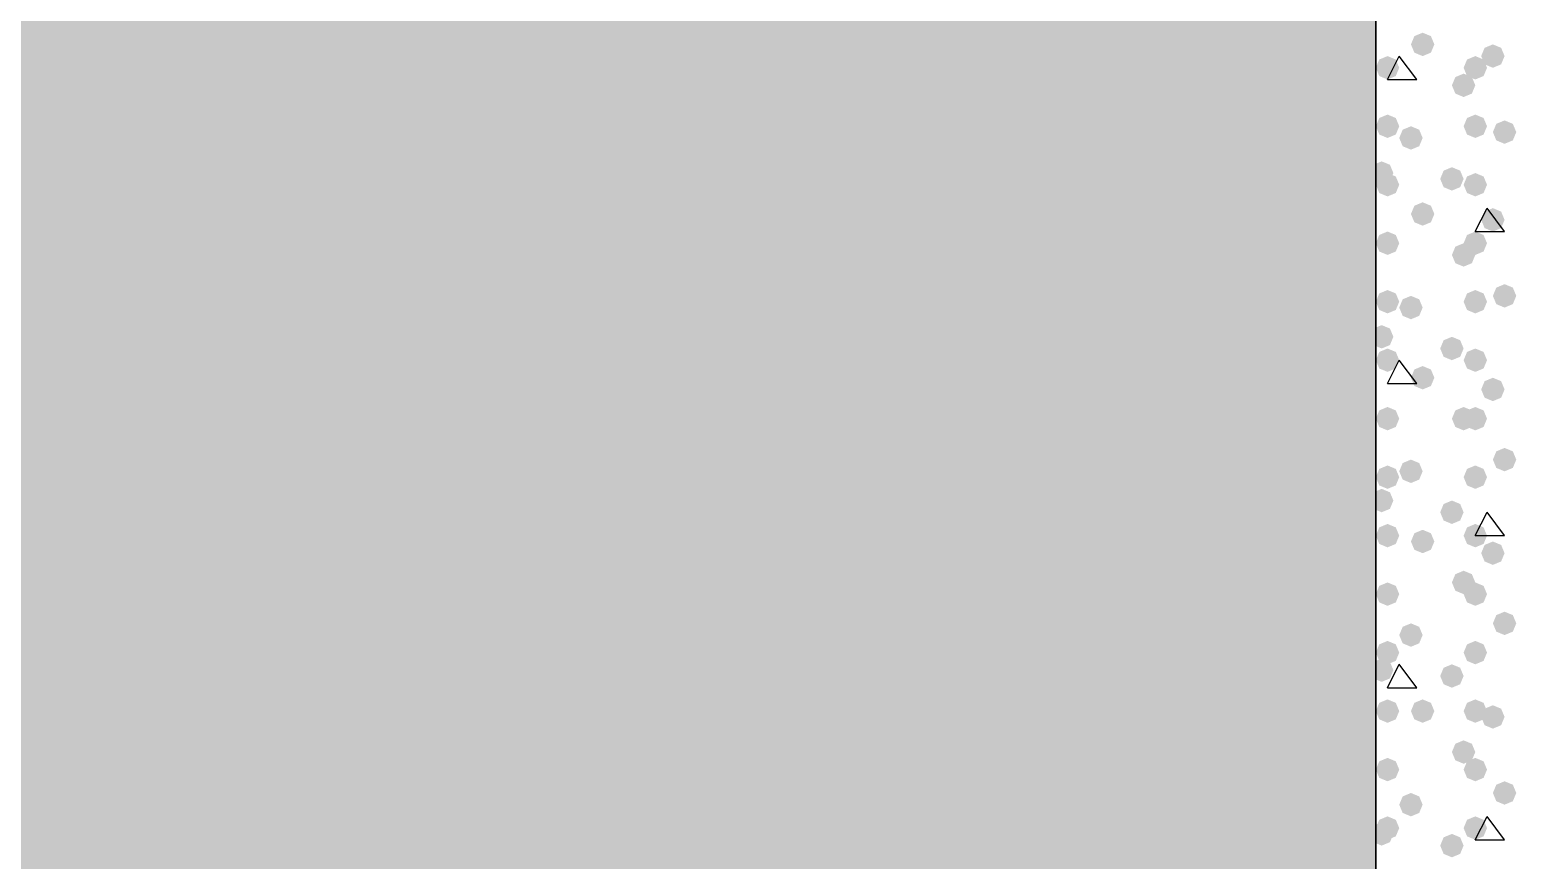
# Model space of a CAD drawing. Header units: millimetres. Extents: x 0 to 420, y 0 to 297.
# Drawn here: x 185.17 to 195.94, y 115.63 to 121.64 of the extents above; entities that cross this region are included whole.
import ezdxf

# ---------------------------------------------------------------- set-up
doc = ezdxf.new("R2010")
doc.units = ezdxf.units.MM
doc.layers.get('0').update_dxf_attribs({"linetype": 'CONTINUOUS'})

msp = doc.modelspace()

# ---------------------------------------------------------------- hatches: boundary and pattern name
at = {"true_color": 0x000008}
h = msp.add_hatch(color=0, dxfattribs=at)
h.paths.add_polyline_path([(194.902667, 125.179667), (33.528, 125.179667), (194.902667, 106.087333)], flags=0)
h.paths.add_polyline_path([(33.528, 125.179667), (194.902667, 106.087333), (33.528, 106.087333)], flags=0)
for points in [[(195.326, 121.539), (195.301129, 121.479204), (195.241333, 121.454333), (195.181538, 121.479204), (195.156667, 121.539), (195.181537, 121.598796), (195.241333, 121.623667), (195.301129, 121.598796)], [(195.834, 121.454333), (195.809129, 121.394537), (195.749333, 121.369667), (195.689538, 121.394537), (195.664667, 121.454333), (195.689537, 121.514129), (195.749333, 121.539), (195.809129, 121.514129)], [(195.072, 121.369667), (195.047129, 121.309871), (194.987333, 121.285), (194.927538, 121.309871), (194.902667, 121.369667), (194.927537, 121.429462), (194.987333, 121.454333), (195.047129, 121.429463)], [(195.707, 121.369667), (195.682129, 121.309871), (195.622333, 121.285), (195.562537, 121.309871), (195.537667, 121.369667), (195.562537, 121.429462), (195.622333, 121.454333), (195.682129, 121.429463)], [(195.622333, 121.242667), (195.597463, 121.182871), (195.537667, 121.158), (195.477871, 121.182871), (195.453, 121.242667), (195.477871, 121.302462), (195.537667, 121.327333), (195.597462, 121.302463)], [(195.072, 120.946333), (195.047129, 120.886537), (194.987333, 120.861667), (194.927538, 120.886537), (194.902667, 120.946333), (194.927537, 121.006129), (194.987333, 121.031), (195.047129, 121.006129)], [(195.707, 120.946333), (195.682129, 120.886537), (195.622333, 120.861667), (195.562537, 120.886537), (195.537667, 120.946333), (195.562537, 121.006129), (195.622333, 121.031), (195.682129, 121.006129)], [(195.241333, 120.861667), (195.216462, 120.801871), (195.156667, 120.777), (195.096871, 120.801871), (195.072, 120.861667), (195.096871, 120.921462), (195.156667, 120.946333), (195.216462, 120.921463)], [(195.918667, 120.904), (195.893796, 120.844204), (195.834, 120.819333), (195.774204, 120.844204), (195.749333, 120.904), (195.774204, 120.963796), (195.834, 120.988667), (195.893796, 120.963796)], [(195.029667, 120.607667), (195.004796, 120.547871), (194.945, 120.523), (194.885204, 120.547871), (194.860333, 120.607667), (194.885204, 120.667462), (194.945, 120.692333), (195.004796, 120.667463)], [(195.072, 120.523), (195.047129, 120.463204), (194.987333, 120.438333), (194.927538, 120.463204), (194.902667, 120.523), (194.927537, 120.582796), (194.987333, 120.607667), (195.047129, 120.582796)], [(195.537667, 120.565333), (195.512796, 120.505538), (195.453, 120.480667), (195.393204, 120.505538), (195.368333, 120.565333), (195.393204, 120.625129), (195.453, 120.65), (195.512796, 120.625129)], [(195.707, 120.523), (195.682129, 120.463204), (195.622333, 120.438333), (195.562537, 120.463204), (195.537667, 120.523), (195.562537, 120.582796), (195.622333, 120.607667), (195.682129, 120.582796)], [(195.326, 120.311333), (195.301129, 120.251537), (195.241333, 120.226667), (195.181538, 120.251537), (195.156667, 120.311333), (195.181537, 120.371129), (195.241333, 120.396), (195.301129, 120.371129)], [(195.834, 120.269), (195.809129, 120.209204), (195.749333, 120.184333), (195.689538, 120.209204), (195.664667, 120.269), (195.689537, 120.328796), (195.749333, 120.353667), (195.809129, 120.328796)], [(195.072, 120.099667), (195.047129, 120.039871), (194.987333, 120.015), (194.927538, 120.039871), (194.902667, 120.099667), (194.927537, 120.159462), (194.987333, 120.184333), (195.047129, 120.159463)], [(195.707, 120.099667), (195.682129, 120.039871), (195.622333, 120.015), (195.562537, 120.039871), (195.537667, 120.099667), (195.562537, 120.159462), (195.622333, 120.184333), (195.682129, 120.159463)], [(195.622333, 120.015), (195.597463, 119.955204), (195.537667, 119.930333), (195.477871, 119.955204), (195.453, 120.015), (195.477871, 120.074796), (195.537667, 120.099667), (195.597462, 120.074796)], [(195.072, 119.676333), (195.047129, 119.616537), (194.987333, 119.591667), (194.927538, 119.616537), (194.902667, 119.676333), (194.927537, 119.736129), (194.987333, 119.761), (195.047129, 119.736129)], [(195.241333, 119.634), (195.216462, 119.574204), (195.156667, 119.549333), (195.096871, 119.574204), (195.072, 119.634), (195.096871, 119.693796), (195.156667, 119.718667), (195.216462, 119.693796)], [(195.707, 119.676333), (195.682129, 119.616537), (195.622333, 119.591667), (195.562537, 119.616537), (195.537667, 119.676333), (195.562537, 119.736129), (195.622333, 119.761), (195.682129, 119.736129)], [(195.918667, 119.718667), (195.893796, 119.658871), (195.834, 119.634), (195.774204, 119.658871), (195.749333, 119.718667), (195.774204, 119.778462), (195.834, 119.803333), (195.893796, 119.778463)], [(195.029667, 119.422333), (195.004796, 119.362537), (194.945, 119.337667), (194.885204, 119.362537), (194.860333, 119.422333), (194.885204, 119.482129), (194.945, 119.507), (195.004796, 119.482129)], [(195.537667, 119.337667), (195.512796, 119.277871), (195.453, 119.253), (195.393204, 119.277871), (195.368333, 119.337667), (195.393204, 119.397462), (195.453, 119.422333), (195.512796, 119.397463)], [(195.072, 119.253), (195.047129, 119.193204), (194.987333, 119.168333), (194.927538, 119.193204), (194.902667, 119.253), (194.927537, 119.312796), (194.987333, 119.337667), (195.047129, 119.312796)], [(195.707, 119.253), (195.682129, 119.193204), (195.622333, 119.168333), (195.562537, 119.193204), (195.537667, 119.253), (195.562537, 119.312796), (195.622333, 119.337667), (195.682129, 119.312796)], [(195.326, 119.126), (195.301129, 119.066204), (195.241333, 119.041333), (195.181538, 119.066204), (195.156667, 119.126), (195.181537, 119.185796), (195.241333, 119.210667), (195.301129, 119.185796)], [(195.834, 119.041333), (195.809129, 118.981538), (195.749333, 118.956667), (195.689538, 118.981538), (195.664667, 119.041333), (195.689537, 119.101129), (195.749333, 119.126), (195.809129, 119.101129)], [(195.072, 118.829667), (195.047129, 118.769871), (194.987333, 118.745), (194.927538, 118.769871), (194.902667, 118.829667), (194.927537, 118.889462), (194.987333, 118.914333), (195.047129, 118.889463)], [(195.622333, 118.829667), (195.597463, 118.769871), (195.537667, 118.745), (195.477871, 118.769871), (195.453, 118.829667), (195.477871, 118.889462), (195.537667, 118.914333), (195.597462, 118.889463)], [(195.707, 118.829667), (195.682129, 118.769871), (195.622333, 118.745), (195.562537, 118.769871), (195.537667, 118.829667), (195.562537, 118.889462), (195.622333, 118.914333), (195.682129, 118.889463)], [(195.241333, 118.448667), (195.216462, 118.388871), (195.156667, 118.364), (195.096871, 118.388871), (195.072, 118.448667), (195.096871, 118.508462), (195.156667, 118.533333), (195.216462, 118.508463)], [(195.918667, 118.533333), (195.893796, 118.473537), (195.834, 118.448667), (195.774204, 118.473537), (195.749333, 118.533333), (195.774204, 118.593129), (195.834, 118.618), (195.893796, 118.593129)], [(195.072, 118.406333), (195.047129, 118.346537), (194.987333, 118.321667), (194.927538, 118.346537), (194.902667, 118.406333), (194.927537, 118.466129), (194.987333, 118.491), (195.047129, 118.466129)], [(195.707, 118.406333), (195.682129, 118.346537), (195.622333, 118.321667), (195.562537, 118.346537), (195.537667, 118.406333), (195.562537, 118.466129), (195.622333, 118.491), (195.682129, 118.466129)], [(195.029667, 118.237), (195.004796, 118.177204), (194.945, 118.152333), (194.885204, 118.177204), (194.860333, 118.237), (194.885204, 118.296796), (194.945, 118.321667), (195.004796, 118.296796)], [(195.537667, 118.152333), (195.512796, 118.092537), (195.453, 118.067667), (195.393204, 118.092537), (195.368333, 118.152333), (195.393204, 118.212129), (195.453, 118.237), (195.512796, 118.212129)], [(195.072, 117.983), (195.047129, 117.923204), (194.987333, 117.898333), (194.927538, 117.923204), (194.902667, 117.983), (194.927537, 118.042796), (194.987333, 118.067667), (195.047129, 118.042796)], [(195.326, 117.940667), (195.301129, 117.880871), (195.241333, 117.856), (195.181538, 117.880871), (195.156667, 117.940667), (195.181537, 118.000462), (195.241333, 118.025333), (195.301129, 118.000463)], [(195.707, 117.983), (195.682129, 117.923204), (195.622333, 117.898333), (195.562537, 117.923204), (195.537667, 117.983), (195.562537, 118.042796), (195.622333, 118.067667), (195.682129, 118.042796)], [(195.834, 117.856), (195.809129, 117.796204), (195.749333, 117.771333), (195.689538, 117.796204), (195.664667, 117.856), (195.689537, 117.915796), (195.749333, 117.940667), (195.809129, 117.915796)], [(195.622333, 117.644333), (195.597463, 117.584537), (195.537667, 117.559667), (195.477871, 117.584537), (195.453, 117.644333), (195.477871, 117.704129), (195.537667, 117.729), (195.597462, 117.704129)], [(195.072, 117.559667), (195.047129, 117.499871), (194.987333, 117.475), (194.927538, 117.499871), (194.902667, 117.559667), (194.927537, 117.619462), (194.987333, 117.644333), (195.047129, 117.619463)], [(195.707, 117.559667), (195.682129, 117.499871), (195.622333, 117.475), (195.562537, 117.499871), (195.537667, 117.559667), (195.562537, 117.619462), (195.622333, 117.644333), (195.682129, 117.619463)], [(195.241333, 117.263333), (195.216462, 117.203537), (195.156667, 117.178667), (195.096871, 117.203537), (195.072, 117.263333), (195.096871, 117.323129), (195.156667, 117.348), (195.216462, 117.323129)], [(195.918667, 117.348), (195.893796, 117.288204), (195.834, 117.263333), (195.774204, 117.288204), (195.749333, 117.348), (195.774204, 117.407796), (195.834, 117.432667), (195.893796, 117.407796)], [(195.072, 117.136333), (195.047129, 117.076537), (194.987333, 117.051667), (194.927538, 117.076537), (194.902667, 117.136333), (194.927537, 117.196129), (194.987333, 117.221), (195.047129, 117.196129)], [(195.707, 117.136333), (195.682129, 117.076537), (195.622333, 117.051667), (195.562537, 117.076537), (195.537667, 117.136333), (195.562537, 117.196129), (195.622333, 117.221), (195.682129, 117.196129)], [(195.029667, 117.009333), (195.004796, 116.949537), (194.945, 116.924667), (194.885204, 116.949537), (194.860333, 117.009333), (194.885204, 117.069129), (194.945, 117.094), (195.004796, 117.069129)], [(195.537667, 116.967), (195.512796, 116.907204), (195.453, 116.882333), (195.393204, 116.907204), (195.368333, 116.967), (195.393204, 117.026796), (195.453, 117.051667), (195.512796, 117.026796)], [(195.072, 116.713), (195.047129, 116.653204), (194.987333, 116.628333), (194.927538, 116.653204), (194.902667, 116.713), (194.927537, 116.772796), (194.987333, 116.797667), (195.047129, 116.772796)], [(195.326, 116.713), (195.301129, 116.653204), (195.241333, 116.628333), (195.181538, 116.653204), (195.156667, 116.713), (195.181537, 116.772796), (195.241333, 116.797667), (195.301129, 116.772796)], [(195.707, 116.713), (195.682129, 116.653204), (195.622333, 116.628333), (195.562537, 116.653204), (195.537667, 116.713), (195.562537, 116.772796), (195.622333, 116.797667), (195.682129, 116.772796)], [(195.834, 116.670667), (195.809129, 116.610871), (195.749333, 116.586), (195.689538, 116.610871), (195.664667, 116.670667), (195.689537, 116.730462), (195.749333, 116.755333), (195.809129, 116.730463)], [(195.622333, 116.416667), (195.597463, 116.356871), (195.537667, 116.332), (195.477871, 116.356871), (195.453, 116.416667), (195.477871, 116.476462), (195.537667, 116.501333), (195.597462, 116.476463)], [(195.072, 116.289667), (195.047129, 116.229871), (194.987333, 116.205), (194.927538, 116.229871), (194.902667, 116.289667), (194.927537, 116.349462), (194.987333, 116.374333), (195.047129, 116.349463)], [(195.707, 116.289667), (195.682129, 116.229871), (195.622333, 116.205), (195.562537, 116.229871), (195.537667, 116.289667), (195.562537, 116.349462), (195.622333, 116.374333), (195.682129, 116.349463)], [(195.918667, 116.120333), (195.893796, 116.060538), (195.834, 116.035667), (195.774204, 116.060538), (195.749333, 116.120333), (195.774204, 116.180129), (195.834, 116.205), (195.893796, 116.180129)], [(195.241333, 116.035667), (195.216462, 115.975871), (195.156667, 115.951), (195.096871, 115.975871), (195.072, 116.035667), (195.096871, 116.095462), (195.156667, 116.120333), (195.216462, 116.095463)], [(195.072, 115.866333), (195.047129, 115.806537), (194.987333, 115.781667), (194.927538, 115.806537), (194.902667, 115.866333), (194.927537, 115.926129), (194.987333, 115.951), (195.047129, 115.926129)], [(195.707, 115.866333), (195.682129, 115.806537), (195.622333, 115.781667), (195.562537, 115.806537), (195.537667, 115.866333), (195.562537, 115.926129), (195.622333, 115.951), (195.682129, 115.926129)], [(195.029667, 115.824), (195.004796, 115.764204), (194.945, 115.739333), (194.885204, 115.764204), (194.860333, 115.824), (194.885204, 115.883796), (194.945, 115.908667), (195.004796, 115.883796)], [(195.537667, 115.739333), (195.512796, 115.679537), (195.453, 115.654667), (195.393204, 115.679537), (195.368333, 115.739333), (195.393204, 115.799129), (195.453, 115.824), (195.512796, 115.799129)]]:
    msp.add_hatch(color=0, dxfattribs=at).paths.add_polyline_path(points, flags=0)

# ---------------------------------------------------------------- linework, layer by layer
at = {"color": 0, "true_color": 0x000007}
msp.add_lwpolyline([(32.469667, 125.179667), (32.469667, 148.463), (380.661333, 148.463), (380.661333, 125.179667), (218.228333, 125.179667), (218.228333, 103.970667), (194.902667, 103.970667), (194.902667, 125.179667)], close=True, dxfattribs=at)
msp.add_lwpolyline([(32.469667, 125.179667), (32.469667, 148.463), (380.661333, 148.463), (380.661333, 125.179667), (218.228333, 125.179667), (218.228333, 103.970667), (194.902667, 103.970667), (194.902667, 125.179667)], close=True, dxfattribs=at)
at = {"color": 0, "true_color": 0x000008}
msp.add_lwpolyline([(194.902667, 125.179667), (33.528, 125.179667), (194.902667, 106.087333)], close=True, dxfattribs=at)
at = {"color": 0, "true_color": 0x000007}
msp.add_lwpolyline([(194.902667, 125.179667), (194.902667, 106.087333)], dxfattribs=at)
at = {"color": 0, "true_color": 0x000008}
for points in [[(194.987333, 121.285), (195.072, 121.454333)], [(195.199, 121.285), (195.072, 121.454333)], [(194.987333, 121.285), (195.199, 121.285)], [(195.622333, 120.184333), (195.707, 120.353667)], [(195.834, 120.184333), (195.707, 120.353667)], [(195.622333, 120.184333), (195.834, 120.184333)], [(194.987333, 119.083667), (195.072, 119.253)], [(195.199, 119.083667), (195.072, 119.253)], [(194.987333, 119.083667), (195.199, 119.083667)], [(195.622333, 117.983), (195.707, 118.152333)], [(195.834, 117.983), (195.707, 118.152333)], [(195.622333, 117.983), (195.834, 117.983)], [(194.987333, 116.882333), (195.072, 117.051667)], [(195.199, 116.882333), (195.072, 117.051667)], [(194.987333, 116.882333), (195.199, 116.882333)], [(195.622333, 115.781667), (195.707, 115.951)], [(195.834, 115.781667), (195.707, 115.951)], [(195.622333, 115.781667), (195.834, 115.781667)]]:
    msp.add_lwpolyline(points, dxfattribs=at)

doc.saveas('drawing.dxf')
